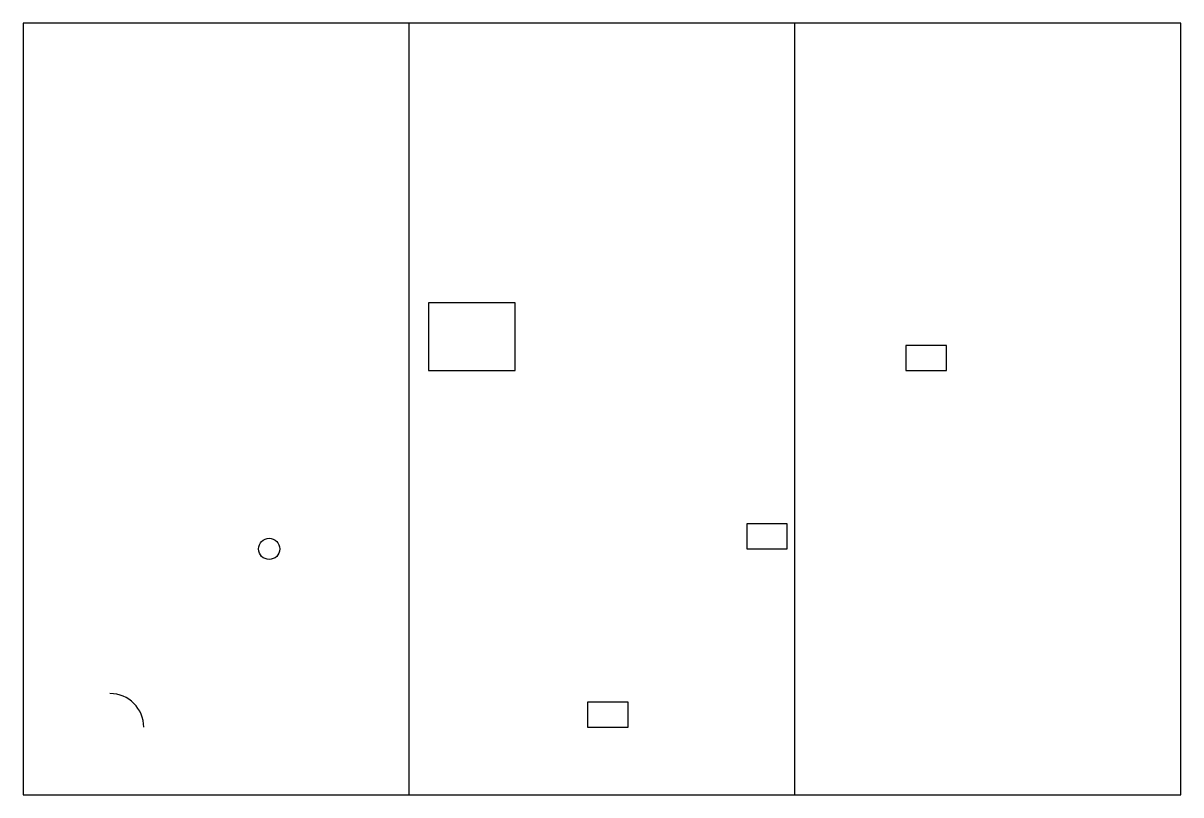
# Model space of a CAD drawing. Header units: millimetres. Extents: x 0 to 12000, y 0 to 8000.
import ezdxf

# ---------------------------------------------------------------- set-up
doc = ezdxf.new("R2010")
doc.units = ezdxf.units.MM
for name, color, linetype in [('A-WALL', 7, 'Continuous'), ('DIM', 7, 'Continuous'), ('DOORS', 7, 'Continuous'), ('ELEC', 7, 'Continuous'), ('EXIT', 7, 'Continuous'), ('LIFT', 7, 'Continuous'), ('PLUMB', 7, 'Continuous')]:
    doc.layers.add(name, color=color, linetype=linetype)

msp = doc.modelspace()

# ---------------------------------------------------------------- linework, layer by layer
at = {"layer": 'A-WALL'}
for p, q in [((12000, 8000), (0, 8000)), ((0, 8000), (0, 0)), ((4000, 0), (4000, 8000)), ((8000, 0), (8000, 8000)), ((12000, 0), (12000, 8000)), ((0, 0), (12000, 0))]:
    msp.add_line(p, q, dxfattribs=at)
at = {"layer": 'DIM'}
msp.add_lwpolyline([(9150, 4400), (9570, 4400), (9570, 4660), (9150, 4660)], close=True, dxfattribs=at)
at = {"layer": 'DOORS'}
msp.add_arc((900, 700), 350, 0, 90, dxfattribs=at)
at = {"layer": 'ELEC'}
msp.add_lwpolyline([(7500, 2550), (7920, 2550), (7920, 2810), (7500, 2810)], close=True, dxfattribs=at)
at = {"layer": 'EXIT'}
msp.add_circle((2550, 2550), 110, dxfattribs=at)
at = {"layer": 'LIFT'}
msp.add_lwpolyline([(4200, 4400), (5100, 4400), (5100, 5100), (4200, 5100)], close=True, dxfattribs=at)
at = {"layer": 'PLUMB'}
msp.add_lwpolyline([(5850, 700), (6270, 700), (6270, 960), (5850, 960)], close=True, dxfattribs=at)

doc.saveas('drawing.dxf')
